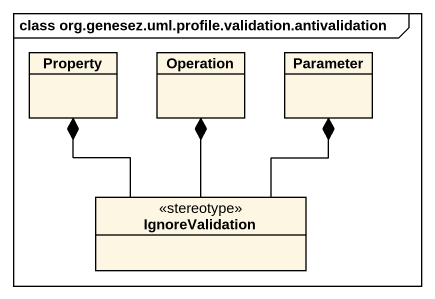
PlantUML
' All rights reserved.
@startuml
mainframe class org.genesez.uml.profile.validation.antivalidation
hide circle
hide empty members
class Property
class Operation
class Parameter
class IgnoreValidation <<stereotype>>
IgnoreValidation -up-* Property
IgnoreValidation -up-* Operation
IgnoreValidation -up-* Parameter
@enduml
